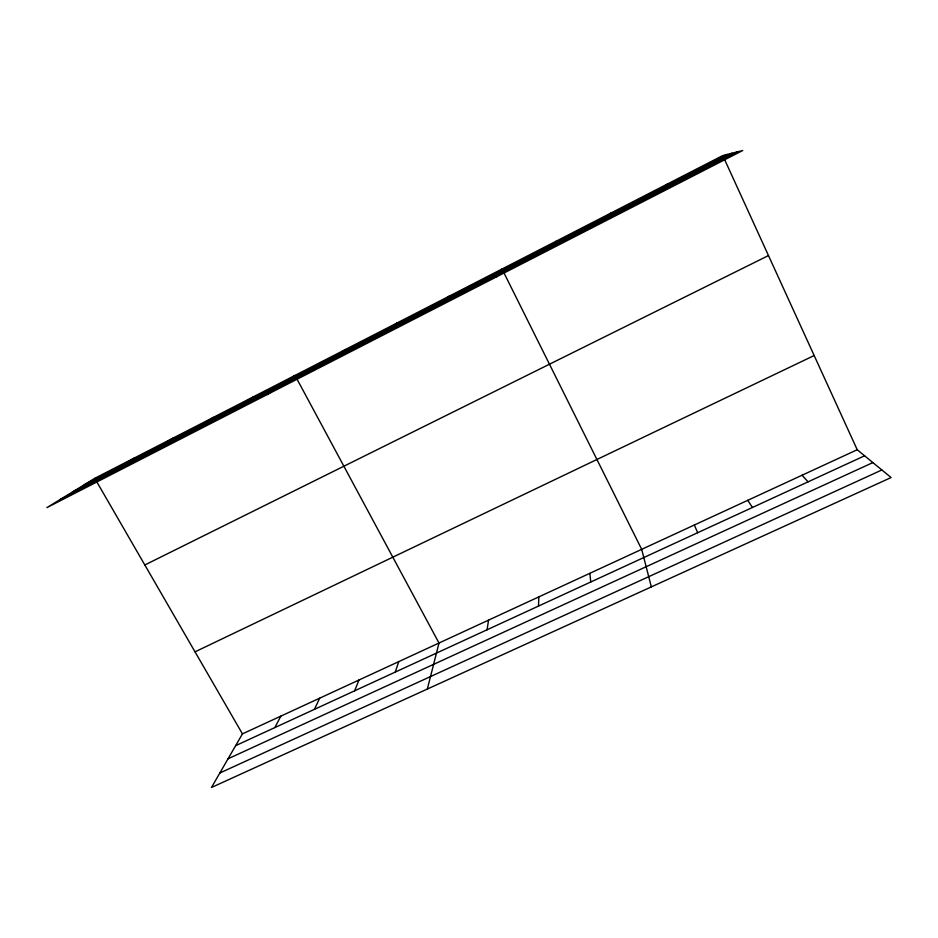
<?xml version="1.0" encoding="UTF-8"?>
<svg xmlns="http://www.w3.org/2000/svg" width="938" height="938" viewBox="0 0 938 938"><rect width="100%" height="100%" fill="white"/><g stroke="black" fill="none" stroke-linecap="round" stroke-linejoin="round"><path stroke-width="1.41" d="M538.518 606.065L538.811 596.896M487.092 629.761L488.534 620.135M427.353 689.043L439.007 643.034L295.013 375.411L267.189 394.57M395.285 672.077L398.732 661.642M354.634 690.814L358.949 680.038M314.476 709.316L319.647 698.2M274.822 727.595L280.814 716.151M857.215 449.736L242.438 733.879L211.472 787.486L891.1 477.548L857.215 449.736L724.593 159.53M496.472 276.898L502.041 269.007M446.558 298.612L449.044 296.244M393.174 326.037L396.891 323.047M340.635 353.028L345.559 349.44M246.94 401.171L253.94 396.516M205.492 422.463L213.395 417.363M164.572 443.498L173.354 437.94M124.168 464.251L133.806 458.26M84.291 484.747L727.102 154.465M72.578 491.911L731.968 153.234M59.88 499.673L737.28 151.897M144.827 564.981L768.48 255.558M195.022 651.84L814.161 355.537M235.637 745.651L864.59 455.798M228.051 758.783L872.868 462.586M219.844 772.994L881.872 469.973M666.226 184.622L669.111 184.258M610.603 213.207L612.08 213.571M802.06 475.226L808.064 481.851M747.762 500.317L752.428 507.481M96.919 482.073L242.438 733.879M503.976 272.899L641.686 549.351L651.347 586.895M694.319 525.022L697.684 532.714M555.882 241.336L555.988 242.379M589.861 573.306L590.752 581.994M94.761 478.333L46.9 507.622L742.732 150.514L722.776 155.556L94.761 478.333"/></g></svg>
